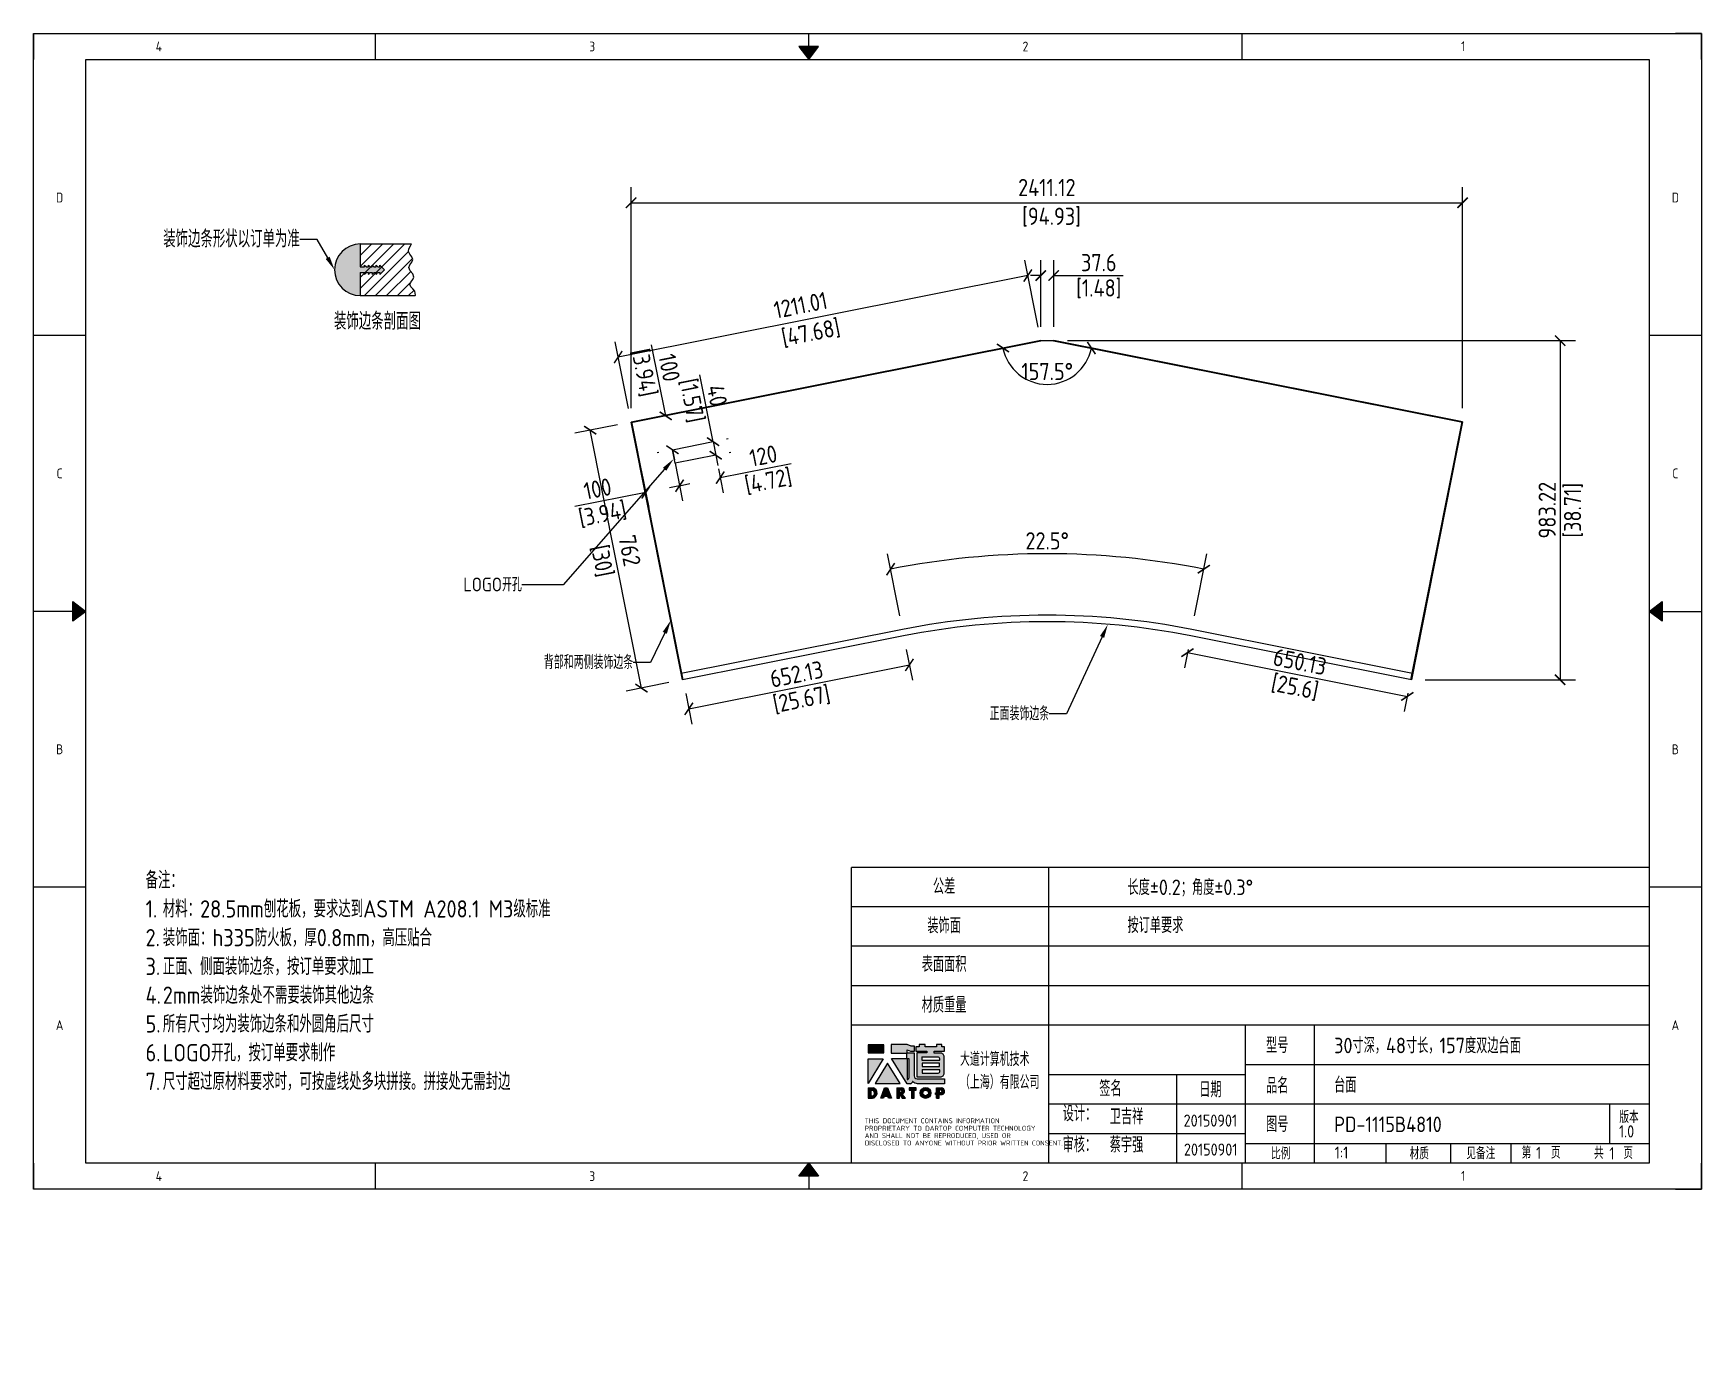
# Model space of a CAD drawing. Header units: millimetres. Extents: x 334 to 23266, y -22310 to 9660.
# Drawn here: x 334 to 5171, y -16865 to -13029 of the extents above; entities that cross this region are included whole.
import ezdxf
from ezdxf import colors
from ezdxf.entities.mleader import LeaderData, LeaderLine
from ezdxf.enums import TextEntityAlignment as Align
from ezdxf.math import Vec2, Vec3

# ---------------------------------------------------------------- set-up
doc = ezdxf.new("R2010")
doc.units = ezdxf.units.MM
doc.header["$MEASUREMENT"] = 0
doc.layers.get('Defpoints').update_dxf_attribs({"color": 252})
for name, color, linetype in [('DIM', 2, 'Continuous'), ('Remark', 255, 'Continuous'), ('TITLEBLOCK', 255, 'Continuous'), ('WORKSURFACE', 7, 'Continuous')]:
    doc.layers.add(name, color=color, linetype=linetype)
doc.styles.add('Dartop Text Style', font='gbenor.shx', dxfattribs={"bigfont": 'gbcbig.shx'})
doc.dimstyles.new('Dartop DIM Style', dxfattribs={"dimscale": 20, "dimtxt": 2.5, "dimasz": 1.5, "dimexe": 2.25, "dimexo": 2, "dimtad": 1, "dimdsep": 46, "dimtxsty": 'Dartop Text Style', "dimblk": 'ARCHTICK', "dimcen": 0.09, "dimadec": 1, "dimazin": 0, "dimtfac": 1, "dimtofl": 0, "dimtmove": 0, "dimatfit": 1, "dimfxl": 1, "dimtolj": 1, "dimtzin": 0, "dimarcsym": 0})

# ---------------------------------------------------------------- blocks, each defined once
blk = doc.blocks.new('*U5')
at = {"color": 254, "linetype": 'Continuous', "extrusion": (0, 0, -1)}
for points in [[(-17, 0.333), (-16.812, 0.25), (-17, 0.5)], [(-17, 0.333), (-17.188, 0.25), (-16.812, 0.25)], [(-17, 0.333), (-17, 0.5), (-17.188, 0.25)]]:
    blk.add_solid(points, dxfattribs=at)
blk = doc.blocks.new('*U4')
at = {"color": 254, "linetype": 'Continuous', "extrusion": (0, 0, -1)}
for points in [[(-33.167, 11), (-33, 11), (-33.25, 11.188)], [(-33.167, 11), (-33.25, 11.188), (-33.25, 10.812)], [(-33.167, 11), (-33.25, 10.812), (-33, 11)]]:
    blk.add_solid(points, dxfattribs=at)
blk = doc.blocks.new('*U6')
at = {"color": 254, "linetype": 'Continuous'}
for points in [[(17, 21.667), (17.188, 21.75), (16.812, 21.75)], [(17, 21.667), (16.812, 21.75), (17, 21.5)], [(17, 21.667), (17, 21.5), (17.188, 21.75)]]:
    blk.add_solid(points, dxfattribs=at)
blk = doc.blocks.new('*U3')
at = {"color": 254, "linetype": 'Continuous', "extrusion": (0, 0, -1)}
for points in [[(-0.833, 11), (-0.75, 10.812), (-0.75, 11.188)], [(-0.833, 11), (-0.75, 11.188), (-1, 11)], [(-0.833, 11), (-1, 11), (-0.75, 10.812)]]:
    blk.add_solid(points, dxfattribs=at)
blk = doc.blocks.new('dadao')
for p, q in [((48, 19.2), (44.9, 10.4)), ((44.9, 10.4), (51.2, 10.4)), ((51.2, 10.4), (48, 19.2))]:
    blk.add_line(p, q)
for points in [[(41.8, 121.6), (41.8, 143.7), (-0.4, 143.7), (-0.4, 121.6), (41.8, 121.6)], [(104.8, 122), (104.8, 130.3), (114.1, 126.3), (124.2, 126.3), (124.2, 139.6), (115.9, 139.6), (105.1, 143.9), (61.5, 143.9)], [(61.7, 144), (61.7, 121.3), (103.9, 121.3)], [(113.4, 38.7), (105.1, 38.7), (63, 106.5), (103.9, 106.5), (103.9, 120.9), (103.9, 121.3)], [(109.7, 53.6), (109.7, 106.2), (104.3, 106.2), (104.3, 50.4), (106.6, 50.4)], [(144.6, 94.4), (144.6, 84.8), (192, 84.8), (192, 94.1), (144.9, 94.1)], [(120.2, 45), (119.5, 45), (119.5, 44.6)], [(0, 28), (0, 0), (11.8, 0)], [(0.1, 28), (14, 28)], [(7.1, 21.8), (7.1, 6.1), (12, 6.1)], [(7.1, 21.8), (11.4, 21.8)], [(76.8, 28.2), (76.8, 0), (84.1, 0), (84.1, 11.1), (91.6, -0.1), (100.3, -0.1), (91.7, 11.1)], [(76.8, 28.2), (90.6, 28.2)], [(84, 22.7), (84, 15.3), (87.2, 15.3)], [(84, 22.7), (87.3, 22.7)], [(183.7, 0), (183.7, 9.6), (180.6, 9.6), (180.6, 14.9), (183.8, 14.9), (183.8, 28.1), (196.1, 28.1), (196.5, 28.1)], [(183.7, 0), (190.9, 0), (190.9, 9.6), (198.8, 9.6)], [(194.9, 22.3), (190.8, 22.3), (190.8, 15), (194.4, 15)]]:
    blk.add_lwpolyline(points)
blk.add_lwpolyline([(137.1, 144.2), (137.1, 137.9), (128.3, 137.9), (128.3, 126.5), (157.3, 126.5), (157.3, 121.5), (130.3, 121.5), (130.3, 57.5), (194.4, 57.5, 0.414214), (204.4, 67.5), (204.4, 111.3, 0.414214), (194.4, 121.3), (177.5, 121.3), (177.5, 126.3), (204.7, 126.3), (204.7, 137.7), (198.2, 137.7), (198.2, 143.9), (183.3, 143.9), (183.3, 138), (153, 138), (153, 144.2), (137.1, 144.2)], format="xyb", close=True)
for points in [[(-0.3, 106.2), (40.4, 106.2), (-0.3, 39.7), (-0.3, 106.2)], [(51.7, 94.1), (18.4, 39.3), (86.2, 39.3)], [(43.8, 28.2), (51.8, 28.2), (62.6, -0.1), (55, -0.1), (53.2, 5), (42.9, 5), (41.1, 0), (33.6, 0)], [(110, 28.1), (110, 21.9), (116, 21.9), (116, -0.1), (123.2, -0.1), (123.2, 22), (129.2, 22), (129.2, 28.1), (110, 28.1)]]:
    blk.add_lwpolyline(points, close=True)
for points in [[(104.8, 122), (123.4, 122), (123.4, 60, 0.414214), (131.4, 52), (204.8, 52), (204.8, 39.1), (131.7, 39.1)], [(144.3, 110.8), (144.3, 101.8), (192.3, 101.8), (192.3, 105.5, 0.414214), (187.3, 110.5), (144.3, 110.5)], [(144.6, 77), (144.6, 67.5), (187.6, 67.5, 0.414214), (192.6, 72.5), (192.6, 76.4), (144.6, 76.4)]]:
    blk.add_lwpolyline(points, format="xyb")
for radius in [14.5, 7.44]:
    blk.add_circle((154.2, 14.2), radius)
for centre, radius, start, end in [((99.2, 60.7), 12.6, 305.6399, 325.969), ((111.6, 46.7), 8.19, 282.9811, 347.6627), ((136, 61.7), 22.9, 226.7358, 259.3209), ((8.5, 13.9), 8.49, 294.2143, 69.7177), ((9.6, 14.2), 14.4, 278.6604, 72.3203), ((86.4, 19), 3.8, 282.527, 76.7196), ((88.6, 19.4), 8.95, 290.6073, 77.2124), ((193.7, 18.7), 3.8, 280.9891, 72.5513), ((195.7, 18.6), 9.51, 288.8959, 85.2442)]:
    blk.add_arc(centre, radius, start, end)
blk = doc.blocks.new('TitleBlock_Dartop')
for points in [[(2465.7, 419.1), (2420.2, 419.1), (2420.2, 395.3), (2465.7, 395.3)], [(2464.3, 378.7), (2420.3, 378.7), (2420.3, 306.9)], [(2476.5, 365.6), (2440.5, 306.4), (2513.7, 306.4)], [(2560.2, 294.3), (2539.4, 294.3), (2539.4, 287.7), (2545.9, 287.7), (2545.9, 263.9), (2553.7, 263.9), (2553.7, 287.7), (2560.2, 287.7)]]:
    blk.add_hatch(color=256).paths.add_polyline_path(points)
h = blk.add_hatch(color=256)
h.paths.add_polyline_path([(2533.8, 404.6), (2543.9, 400.3), (2554.8, 400.3), (2554.8, 414.7), (2545.8, 414.7), (2534.1, 419.3), (2487.3, 419.3), (2487.3, 395), (2532.8, 395), (2532.8, 394.5), (2532.8, 378.9), (2488.7, 378.9), (2534.1, 305.8), (2543.1, 305.8, 0.279375), (2549.7, 312.2), (2549.7, 312.5), (2550.5, 312.5, 0.143145), (2562.9, 306.2), (2641.8, 306.2), (2641.8, 320.1), (2562.5, 320.1, -0.414214), (2553.9, 328.7), (2553.9, 395.7), (2533.8, 395.7)])
h.paths.add_polyline_path([(2533.3, 378.6), (2539.1, 378.6), (2539.1, 321.8, -0.088936), (2535.7, 318.4), (2533.3, 318.4)], flags=16)
h = blk.add_hatch(color=256)
h.paths.add_polyline_path([(2641.7, 412.7), (2634.7, 412.7), (2634.7, 419.4), (2618.6, 419.4), (2618.6, 413), (2585.8, 413), (2585.8, 419.7), (2568.6, 419.7), (2568.6, 412.9), (2559.2, 412.9), (2559.2, 400.6), (2590.5, 400.6), (2590.5, 395.1), (2561.3, 395.1), (2561.3, 326.1), (2630.6, 326.1, 0.414214), (2641.4, 336.9), (2641.4, 384.2, 0.414214), (2630.6, 395), (2612.3, 395), (2612.3, 400.3), (2641.7, 400.3)])
h.paths.add_polyline_path([(2622.9, 383.3, -0.414214), (2628.3, 377.9), (2628.3, 373.9), (2576.5, 373.9), (2576.5, 383.3)], flags=16)
h.paths.add_polyline_path([(2628, 365.5), (2628, 355.5), (2576.8, 355.5), (2576.8, 365.5)], flags=16)
h.paths.add_polyline_path([(2628.7, 346.5), (2628.7, 342.2, -0.414214), (2623.3, 336.8), (2576.8, 336.8), (2576.8, 346.5)], flags=16)
h = blk.add_hatch(color=256)
h.paths.add_polyline_path([(2435.7, 294.1), (2420.6, 294.1), (2420.6, 264), (2433.3, 264, 0.793016)])
h.paths.add_polyline_path([(2433.6, 270.6), (2428.3, 270.6), (2428.3, 287.5), (2433, 287.5, -0.671361)], flags=16)
h = blk.add_hatch(color=256)
h.paths.add_polyline_path([(2476.6, 294.4), (2468, 294.4), (2456.9, 263.9), (2465.1, 263.9), (2467, 269.3), (2478, 269.3), (2480, 263.9), (2488.2, 263.9)])
h.paths.add_polyline_path([(2475.9, 275.1), (2469.1, 275.1), (2472.4, 284.7)], flags=16)
h = blk.add_hatch(color=256)
h.paths.add_polyline_path([(2518.4, 294.4), (2503.6, 294.4), (2503.6, 263.9), (2511.4, 263.9), (2511.4, 276), (2519.5, 263.8), (2529, 263.8), (2519.7, 275.9, 0.744055)])
h.paths.add_polyline_path([(2511.4, 280.5), (2511.4, 288.5), (2514.9, 288.5, -0.796809), (2514.8, 280.5)], flags=16)
h = blk.add_hatch(color=256)
h.paths.add_polyline_path([(2571.5, 279.3, 1), (2602.8, 279.3, 1)])
h.paths.add_polyline_path([(2595.2, 279.3, -1), (2579.1, 279.3, -1)], flags=16)
h = blk.add_hatch(color=256)
h.paths.add_polyline_path([(2632.8, 294.3), (2632.3, 294.3), (2619.1, 294.3), (2619.1, 280.1), (2615.6, 280.1), (2615.6, 274.3), (2619.1, 274.3), (2619.1, 264), (2626.8, 264), (2626.8, 274.4), (2635.3, 274.4, 0.812304)])
h.paths.add_polyline_path([(2626.7, 280.1), (2626.7, 288.1), (2631.1, 288.1, -0.778213), (2630.6, 280.1)], flags=16)
for p, q in [((0, 3350.4), (4761.2, 3350.4)), ((0, 3350.4), (0, 3274.2)), ((992.1, 3274.2), (992.1, 3350.4)), ((2248.5, 3312.3), (2248.5, 3350.4)), ((3504.9, 3274.2), (3504.9, 3350.4)), ((4837.4, 3350.4), (4761.2, 3350.4)), ((4837.4, 3274.2), (4837.4, 3350.4)), ((0, 76.1), (0, 3274.2)), ((152.3, 76.1), (152.3, 3274.2)), ((152.3, 3274.2), (4685.1, 3274.2)), ((4685.1, 3274.2), (4685.1, 76.1)), ((4837.4, 3274.2), (4837.4, 76.1)), ((152.3, 2474.7), (0, 2474.7)), ((4837.4, 2474.7), (4685.1, 2474.7)), ((114.2, 1675.2), (0, 1675.2)), ((4723.2, 1675.2), (4837.4, 1675.2)), ((2372.2, 76.1), (2372.2, 932.8)), ((4685.1, 932.8), (2372.2, 932.8)), ((2943.3, 932.8), (2943.3, 76.1)), ((152.3, 875.7), (0, 875.7)), ((4837.4, 875.7), (4685.1, 875.7)), ((4685.1, 818.6), (2372.2, 818.6)), ((4685.1, 704.3), (2372.2, 704.3)), ((4685.1, 590.1), (2372.2, 590.1)), ((4685.1, 475.9), (2372.2, 475.9)), ((3514.4, 76.1), (3514.4, 475.9)), ((3715.3, 133.3), (3715.3, 475.9)), ((3514.4, 361.7), (4685.1, 361.7)), ((2943.3, 333.1), (3514.4, 333.1)), ((3314.5, 333.1), (3314.5, 76.1)), ((2943.3, 247.5), (4685.1, 247.5)), ((4570.9, 133.3), (4570.9, 247.5)), ((2943.3, 161.8), (3514.4, 161.8)), ((3514.4, 133.3), (4685.1, 133.3)), ((3715.3, 76.1), (3715.3, 133.3)), ((3922.4, 76.1), (3922.4, 133.3)), ((4110.6, 76.1), (4110.6, 133.3)), ((4285.3, 76.1), (4285.3, 133.3)), ((0, 76.1), (0, 0)), ((4685.1, 76.1), (152.3, 76.1)), ((992.1, 0), (992.1, 76.1)), ((3504.9, 0), (3504.9, 76.1)), ((4837.4, 0), (4837.4, 76.1)), ((4761.2, 0), (0, 0)), ((2248.5, 38.1), (2248.5, 0)), ((4761.2, 0), (4837.4, 0))]:
    blk.add_line(p, q)
for points in [[(0, 3350.4), (4837.4, 3350.4), (4837.4, 0), (0, 0)], [(2248.5, 3274.2), (2277, 3312.3), (2219.9, 3312.3), (2248.5, 3274.2)], [(152.3, 1675.2), (114.2, 1646.6), (114.2, 1703.7), (152.3, 1675.2)], [(4685.1, 1675.2), (4723.2, 1703.7), (4723.2, 1646.6), (4685.1, 1675.2)], [(2248.5, 76.1), (2277, 38.1), (2219.9, 38.1), (2248.5, 76.1)]]:
    blk.add_lwpolyline(points, close=True)
for name, p, xscale, yscale, zscale in [('*U6', (-340.4, 0), 152.2888407109637, 152.2888407109637, 152.2888407109637), ('*U3', (0, 0), 152.2888407109637, 152.2888407109637, 152.2888407109637), ('*U4', (-340.4, 0), 152.2888407109637, 152.2888407109637, 152.2888407109637), ('dadao', (2420.6, 264), 1.079866324957078, 1.079866324957078, 1.079866324957078), ('*U5', (-340.4, 0), 152.2888407109637, 152.2888407109637, 152.2888407109637)]:
    blk.add_blockref(name, p, dxfattribs=dict(xscale=xscale, yscale=yscale, zscale=zscale))
at = {"style": 'Dartop Text Style'}
for s, height, p in [('4', 28.6, (363.9, 3312.3)), ('3', 28.6, (1620.3, 3312.3)), ('2', 28.6, (2876.7, 3312.3)), ('1', 28.6, (4146.1, 3313.2)), ('D', 28.6, (76.1, 2874.5)), ('D', 28.6, (4761.2, 2874.5)), ('C', 28.6, (76.1, 2074.9)), ('C', 28.6, (4761.2, 2074.9)), ('B', 28.6, (76.1, 1275.4)), ('B', 28.6, (4761.2, 1275.4)), ('公差', 45, (2640.8, 878.3)), ('装饰面', 45, (2640.8, 764.4)), ('表面面积', 45, (2640.8, 652.7)), ('材质重量', 45, (2640.8, 534.5)), ('A', 28.6, (76.1, 475.9)), ('A', 28.6, (4761.2, 475.9)), ('型号', 45, (3606.7, 417.8)), ('签名', 45, (3123.1, 292.2)), ('日期', 45, (3413, 289.3)), ('品名', 45, (3606.7, 300.5)), ('图号', 45, (3606.7, 188.9)), ('版本', 35, (4626.9, 209.6)), ('比例', 35, (3617, 104.1)), ('材质', 35, (4018.6, 104.1)), ('第   页', 35, (4372, 106.5)), ('共   页', 35, (4581.8, 105.6)), ('4', 28.6, (363.9, 38.1)), ('3', 28.6, (1620.3, 38.1)), ('2', 28.6, (2876.7, 38.1)), ('1', 28.6, (4146.1, 39))]:
    blk.add_text(s, height=height, dxfattribs=at).set_placement(p, align=Align.MIDDLE_CENTER)
for s, height, p in [('设计：', 45, (2984.8, 197)), ('THIS DOCUMENT CONTAINS INFORMATION', 14.277, (2410.7, 191.4)), ('AND SHALL NOT BE REPRODUCED, USED OR', 14.277, (2410.7, 148.5)), ('PROPRIETARY TO DARTOP COMPUTER TECHNOLOGY', 14.277, (2410.7, 169.9)), ('审核：', 45, (2984.4, 107)), ('DISCLOSED TO ANYONE WITHOUT PRIOR WRITTEN CONSENT.', 14.277, (2410.7, 127.1))]:
    blk.add_text(s, height=height, dxfattribs=at).set_placement(p)
at = {"insert": (2686.8, 397.4), "char_height": 40, "attachment_point": 1, "style": 'Dartop Text Style'}
blk.add_mtext_dynamic_manual_height_columns('大道计算机技术（上海）有限公司', width=235.338, gutter_width=1, heights=[0], dxfattribs=at)
at = {"style": 'Dartop Text Style'}
for tag, p, height in [('#公差', (3172.6, 852.9), 45), ('#装饰面', (3172.6, 743), 45), ('#表面面积', (3172.6, 626.8), 45), ('#材质重量', (3172.6, 506), 45), ('#型号', (3771.8, 394.4), 45), ('#品名', (3771.8, 280.3), 45), ('#设计', (3121.2, 188.5), 45), ('#图号', (3771.8, 165.8), 45), ('#审核', (3121.2, 106.9), 45), ('#版本', (4597.7, 150.5), 35), ('#比例', (3773.4, 89), 35), ('#材质', (4155.2, 87.2), 35), ('#INDEX', (4357.4, 88.3), 35), ('#PAGE', (4569.8, 86.7), 35)]:
    blk.add_attdef(tag, p, '', height=height, dxfattribs=at)
for tag, p in [('#设计日期', (3412.9, 181.7)), ('#审核日期', (3413.8, 97.7))]:
    blk.add_attdef(tag, text='', height=35, dxfattribs=at).set_placement(p, align=Align.CENTER)
blk = doc.blocks.new('Remark')
at = {"insert": (9.8, -11.6), "char_height": 50, "attachment_point": 1, "style": 'Dartop Text Style'}
blk.add_mtext_dynamic_manual_height_columns('备注：\\P\\pi-50,l50,t50;1.^I材料：28.5mm刨花板，要求达到ASTM A208.1 M3级标准\\P2.^I装饰面：h335防火板，厚0.8mm，高压贴合\\P3.^I正面、侧面装饰边条，按订单要求加工\\P4.^I2mm装饰边条处不需要装饰其他边条\\P5.^I所有尺寸均为装饰边条和外圆角后尺寸\\P6.^ILOGO开孔，按订单要求制作\\P7.^I尺寸超过原材料要求时，可按虚线处多块拼接。拼接处无需封边', width=1204.087, gutter_width=1, heights=[0], dxfattribs=at)
blk = doc.blocks.new('_ArchTick')
at = {"color": 0, "linetype": 'ByBlock', "const_width": 0.15}
blk.add_lwpolyline([(-0.5, -0.5), (0.5, 0.5)], dxfattribs=at)
blk = doc.blocks.new('*D76')
at = {"layer": 'Defpoints', "color": 0, "transparency": 16777216}
for p in [(3292.1, -13919.7), (4329.2, -14902.9), (4760.6, -14902.9)]:
    blk.add_point(p, dxfattribs=at)
at = {"layer": 'DIM', "color": 0, "lineweight": -2, "transparency": 16777216}
for p, q in [((3332.1, -13919.7), (4805.6, -13919.7)), ((4760.6, -13919.7), (4760.6, -14902.9)), ((4369.2, -14902.9), (4805.6, -14902.9))]:
    blk.add_line(p, q, dxfattribs=at)
at = {"layer": 'DIM', "color": 0, "lineweight": -2, "transparency": 16777216, "xscale": 30, "yscale": 30, "zscale": 30}
for p, rotation in [((4760.6, -13919.7), 90), ((4760.6, -14902.9), 270)]:
    blk.add_blockref('_ArchTick', p, dxfattribs=dict(at, rotation=rotation))
at = {"layer": 'DIM', "color": 0, "transparency": 16777216, "char_height": 50, "attachment_point": 5, "rotation": 90, "style": 'Dartop Text Style'}
for s, insert in [('\\A1;983.22', (4723.1, -14411.3)), ('\\A1;[38.71]', (4799.1, -14411.3))]:
    blk.add_mtext(s, dxfattribs=dict(at, insert=insert))
blk = doc.blocks.new('*D77')
at = {"layer": 'Defpoints', "color": 0, "transparency": 16777216}
for p in [(4477.9, -13520.3), (2066.8, -14155.9), (4477.9, -14155.5)]:
    blk.add_point(p, dxfattribs=at)
at = {"layer": 'DIM', "color": 0, "lineweight": -2, "transparency": 16777216}
for p, q in [((2066.8, -14115.9), (2066.8, -13475.3)), ((4477.9, -14115.5), (4477.9, -13475.3)), ((2066.8, -13520.3), (4477.9, -13520.3))]:
    blk.add_line(p, q, dxfattribs=at)
at = {"layer": 'DIM', "color": 0, "lineweight": -2, "transparency": 16777216, "xscale": 30, "yscale": 30, "zscale": 30, "rotation": 180}
blk.add_blockref('_ArchTick', (2066.8, -13520.3), dxfattribs=at)
at = {"layer": 'DIM', "color": 0, "lineweight": -2, "transparency": 16777216, "xscale": 30, "yscale": 30, "zscale": 30}
blk.add_blockref('_ArchTick', (4477.9, -13520.3), dxfattribs=at)
at = {"layer": 'DIM', "color": 0, "transparency": 16777216, "insert": (3272.3, -13520.3), "char_height": 50, "attachment_point": 5, "style": 'Dartop Text Style'}
blk.add_mtext('\\A1;2411.12\\P [94.93]', dxfattribs=at)
blk = doc.blocks.new('*D78')
at = {"layer": 'Defpoints', "color": 0, "transparency": 16777216}
for p in [(3254.5, -13919.7), (2029.3, -13967.5), (2066.8, -14155.9)]:
    blk.add_point(p, dxfattribs=at)
at = {"layer": 'DIM', "color": 0, "lineweight": -2, "transparency": 16777216}
for p, q in [((3246.7, -13880.4), (3208.2, -13687.1)), ((3217, -13731.2), (2029.3, -13967.5)), ((2058.9, -14116.7), (2020.5, -13923.3))]:
    blk.add_line(p, q, dxfattribs=at)
at = {"layer": 'DIM', "color": 0, "lineweight": -2, "transparency": 16777216, "xscale": 30, "yscale": 30, "zscale": 30}
for p, rotation in [((3217, -13731.2), 11.25000000000584), ((2029.3, -13967.5), 191.2500000000059)]:
    blk.add_blockref('_ArchTick', p, dxfattribs=dict(at, rotation=rotation))
at = {"layer": 'DIM', "color": 0, "transparency": 16777216, "insert": (2566.8, -13860.5), "char_height": 50, "attachment_point": 5, "rotation": 11.25, "style": 'Dartop Text Style'}
blk.add_mtext('\\A1;1211.01\\P [47.68]', dxfattribs=at)
blk = doc.blocks.new('*D79')
at = {"layer": 'Defpoints', "color": 0, "transparency": 16777216}
for p in [(3292.1, -13731.2), (3254.5, -13919.7), (3292.1, -13919.7)]:
    blk.add_point(p, dxfattribs=at)
at = {"layer": 'DIM', "color": 0, "lineweight": -2, "transparency": 16777216}
for p, q in [((3254.5, -13879.7), (3254.5, -13686.2)), ((3292.1, -13879.7), (3292.1, -13686.2)), ((3254.5, -13731.2), (3224.5, -13731.2)), ((3292.1, -13731.2), (3493.8, -13731.2))]:
    blk.add_line(p, q, dxfattribs=at)
at = {"layer": 'DIM', "color": 0, "lineweight": -2, "transparency": 16777216, "xscale": 30, "yscale": 30, "zscale": 30}
blk.add_blockref('_ArchTick', (3254.5, -13731.2), dxfattribs=at)
at = {"layer": 'DIM', "color": 0, "lineweight": -2, "transparency": 16777216, "xscale": 30, "yscale": 30, "zscale": 30, "rotation": 180}
blk.add_blockref('_ArchTick', (3292.1, -13731.2), dxfattribs=at)
at = {"layer": 'DIM', "color": 0, "transparency": 16777216, "char_height": 50, "attachment_point": 5, "style": 'Dartop Text Style'}
for s, insert in [('\\A1;37.6', (3422.9, -13693.7)), ('\\A1;[1.48]', (3422.9, -13769.7))]:
    blk.add_mtext(s, dxfattribs=dict(at, insert=insert))
blk = doc.blocks.new('*D80')
at = {"layer": 'Defpoints', "color": 0, "transparency": 16777216}
for p in [(3254.5, -13919.7), (3292.1, -13919.7), (3215.5, -14033.2), (2066.8, -14155.9), (4477.9, -14155.5)]:
    blk.add_point(p, dxfattribs=at)
at = {"layer": 'DIM', "color": 0, "lineweight": -2, "transparency": 16777216}
blk.add_arc((3273.3, -13915.9), 130.7, 191.25, 348.75, dxfattribs=at)
at = {"layer": 'DIM', "color": 0, "lineweight": -2, "transparency": 16777216, "xscale": 30, "yscale": 30, "zscale": 30}
for p, rotation in [((3145.1, -13941.4), 101.2499999916732), ((3401.5, -13941.4), 78.74999999271975)]:
    blk.add_blockref('_ArchTick', p, dxfattribs=dict(at, rotation=rotation))
at = {"layer": 'DIM', "color": 0, "transparency": 16777216, "insert": (3273.3, -14009.2), "char_height": 50, "attachment_point": 5, "rotation": 360, "style": 'Dartop Text Style'}
blk.add_mtext('\\A1;157.5°', dxfattribs=at)
blk = doc.blocks.new('*D81')
at = {"layer": 'Defpoints', "color": 0, "transparency": 16777216}
for p in [(2066.8, -14155.9), (1948.2, -14179.5), (2215.4, -14903.3)]:
    blk.add_point(p, dxfattribs=at)
at = {"layer": 'DIM', "color": 0, "lineweight": -2, "transparency": 16777216}
for p, q in [((2027.5, -14163.7), (1904, -14188.3)), ((2096.8, -14926.9), (1948.2, -14179.5)), ((2176.2, -14911.1), (2052.7, -14935.7))]:
    blk.add_line(p, q, dxfattribs=at)
at = {"layer": 'DIM', "color": 0, "lineweight": -2, "transparency": 16777216, "xscale": 30, "yscale": 30, "zscale": 30}
for p, rotation in [((1948.2, -14179.5), 101.2500000000059), ((2096.8, -14926.9), 281.2500000000059)]:
    blk.add_blockref('_ArchTick', p, dxfattribs=dict(at, rotation=rotation))
at = {"layer": 'DIM', "color": 0, "transparency": 16777216, "insert": (2019.3, -14537.1), "char_height": 50, "attachment_point": 5, "rotation": 281.25, "style": 'Dartop Text Style'}
blk.add_mtext('\\A1;762\\P [30]', dxfattribs=at)
blk = doc.blocks.new('*D82')
at = {"layer": 'Defpoints', "color": 0, "transparency": 16777216}
for p in [(3689.6, -14775.7), (4327.2, -14902.5), (4317.6, -14951)]:
    blk.add_point(p, dxfattribs=at)
at = {"layer": 'DIM', "color": 0, "lineweight": -2, "transparency": 16777216}
for p, q in [((3681.8, -14814.9), (3671.2, -14868.3)), ((3680, -14824.1), (4317.6, -14951)), ((4319.4, -14941.7), (4308.8, -14995.1))]:
    blk.add_line(p, q, dxfattribs=at)
at = {"layer": 'DIM', "color": 0, "lineweight": -2, "transparency": 16777216, "xscale": 30, "yscale": 30, "zscale": 30}
for p, rotation in [((3680, -14824.1), 168.7499999980532), ((4317.6, -14951), 348.7499999980532)]:
    blk.add_blockref('_ArchTick', p, dxfattribs=dict(at, rotation=rotation))
at = {"layer": 'DIM', "color": 0, "transparency": 16777216, "char_height": 50, "attachment_point": 5, "rotation": 348.75, "style": 'Dartop Text Style'}
for s, insert in [('\\A1;650.13', (4006.1, -14850.8)), ('\\A1;[25.6]', (3991.3, -14925.4))]:
    blk.add_mtext(s, dxfattribs=dict(at, insert=insert))
blk = doc.blocks.new('*D83')
at = {"layer": 'Defpoints', "color": 0, "transparency": 16777216}
for p in [(2857, -14775.7), (2873.7, -14859.8), (2217.4, -14902.9)]:
    blk.add_point(p, dxfattribs=at)
at = {"layer": 'DIM', "color": 0, "lineweight": -2, "transparency": 16777216}
for p, q in [((2864.8, -14814.9), (2882.5, -14903.9)), ((2234.1, -14987), (2873.7, -14859.8)), ((2225.2, -14942.1), (2242.9, -15031.1))]:
    blk.add_line(p, q, dxfattribs=at)
at = {"layer": 'DIM', "color": 0, "lineweight": -2, "transparency": 16777216, "xscale": 30, "yscale": 30, "zscale": 30}
for p, rotation in [((2873.7, -14859.8), 11.24999999168706), ((2234.1, -14987), 191.2499999916871)]:
    blk.add_blockref('_ArchTick', p, dxfattribs=dict(at, rotation=rotation))
at = {"layer": 'DIM', "color": 0, "transparency": 16777216, "char_height": 50, "attachment_point": 5, "rotation": 11.25, "style": 'Dartop Text Style'}
for s, insert in [('\\A1;652.13', (2546.6, -14886.6)), ('\\A1;[25.67]', (2561.4, -14961.2))]:
    blk.add_mtext(s, dxfattribs=dict(at, insert=insert))
blk = doc.blocks.new('*D84')
at = {"layer": 'Defpoints', "color": 0, "transparency": 16777216}
for p in [(3425.5, -14542.5), (2854, -14756.8), (3692.5, -14756.8), (3273.3, -16864.5)]:
    blk.add_point(p, dxfattribs=at)
at = {"layer": 'DIM', "color": 0, "lineweight": -2, "transparency": 16777216}
for p, q in [((2846.2, -14717.6), (2810.5, -14538.1)), ((3700.3, -14717.6), (3736, -14538.1))]:
    blk.add_line(p, q, dxfattribs=at)
blk.add_arc((3273.3, -16864.5), 2327, 78.75, 101.25, dxfattribs=at)
at = {"layer": 'DIM', "color": 0, "lineweight": -2, "transparency": 16777216, "xscale": 30, "yscale": 30, "zscale": 30}
for p, rotation in [((2819.3, -14582.3), 191.2499999917251), ((3727.3, -14582.3), 348.7499999999672)]:
    blk.add_blockref('_ArchTick', p, dxfattribs=dict(at, rotation=rotation))
at = {"layer": 'DIM', "color": 0, "transparency": 16777216, "insert": (3273.3, -14500.1), "char_height": 50, "attachment_point": 5, "style": 'Dartop Text Style'}
blk.add_mtext('\\A1;22.5°', dxfattribs=at)
blk = doc.blocks.new('*D72')
at = {"layer": 'Defpoints', "color": 0, "transparency": 16777216}
for p in [(2088.6, -14255.6), (2186.7, -14236.1), (2109.3, -14359.8)]:
    blk.add_point(p, dxfattribs=at)
at = {"layer": 'DIM', "color": 0, "lineweight": -2, "transparency": 16777216}
for p, q in [((2096.4, -14294.8), (2118.1, -14403.9)), ((2194.5, -14275.3), (2216.2, -14384.4)), ((2109.3, -14359.8), (1903.2, -14400.8)), ((2207.4, -14340.3), (2236.8, -14334.4))]:
    blk.add_line(p, q, dxfattribs=at)
at = {"layer": 'DIM', "color": 0, "lineweight": -2, "transparency": 16777216, "xscale": 30, "yscale": 30, "zscale": 30}
for p, rotation in [((2109.3, -14359.8), 11.25000000000561), ((2207.4, -14340.3), 191.2500000000056)]:
    blk.add_blockref('_ArchTick', p, dxfattribs=dict(at, rotation=rotation))
at = {"layer": 'DIM', "color": 0, "transparency": 16777216, "char_height": 50, "attachment_point": 5, "rotation": 11.25, "style": 'Dartop Text Style'}
for s, insert in [('\\A1;100', (1969.6, -14349.4)), ('\\A1;[3.94]', (1984.4, -14424))]:
    blk.add_mtext(s, dxfattribs=dict(at, insert=insert))
blk = doc.blocks.new('*D73')
at = {"layer": 'Defpoints', "color": 0, "transparency": 16777216}
for p in [(2167.2, -14138), (2167.2, -14138), (2186.7, -14236.1)]:
    blk.add_point(p, dxfattribs=at)
at = {"layer": 'DIM', "color": 0, "lineweight": -2, "transparency": 16777216}
for p, q in [((2167.2, -14138), (2126.2, -13931.9)), ((2128, -14145.8), (2123, -14146.8)), ((2147.5, -14243.9), (2142.6, -14244.8)), ((2186.7, -14236.1), (2192.5, -14265.5))]:
    blk.add_line(p, q, dxfattribs=at)
at = {"layer": 'DIM', "color": 0, "lineweight": -2, "transparency": 16777216, "xscale": 30, "yscale": 30, "zscale": 30}
for p, rotation in [((2167.2, -14138), 281.2499999916582), ((2186.7, -14236.1), 101.2499999916583)]:
    blk.add_blockref('_ArchTick', p, dxfattribs=dict(at, rotation=rotation))
at = {"layer": 'DIM', "color": 0, "transparency": 16777216, "char_height": 50, "attachment_point": 5, "rotation": 281.25, "style": 'Dartop Text Style'}
for s, insert in [('\\A1;[3.94]', (2103, -14013)), ('\\A1;100', (2177.6, -13998.2))]:
    blk.add_mtext(s, dxfattribs=dict(at, insert=insert))
blk = doc.blocks.new('*D74')
at = {"layer": 'Defpoints', "color": 0, "transparency": 16777216}
for p in [(2312.2, -14251.9), (2194.5, -14275.3), (2325.1, -14316.9)]:
    blk.add_point(p, dxfattribs=at)
at = {"layer": 'DIM', "color": 0, "lineweight": -2, "transparency": 16777216}
for p, q in [((2202.3, -14314.5), (2216.2, -14384.4)), ((2320, -14291.1), (2333.9, -14361)), ((2325.1, -14316.9), (2531.1, -14275.9)), ((2207.4, -14340.3), (2178, -14346.2))]:
    blk.add_line(p, q, dxfattribs=at)
at = {"layer": 'DIM', "color": 0, "lineweight": -2, "transparency": 16777216, "xscale": 30, "yscale": 30, "zscale": 30}
for p, rotation in [((2325.1, -14316.9), 191.2500000000056), ((2207.4, -14340.3), 11.2500000000056)]:
    blk.add_blockref('_ArchTick', p, dxfattribs=dict(at, rotation=rotation))
at = {"layer": 'DIM', "color": 0, "transparency": 16777216, "char_height": 50, "attachment_point": 5, "rotation": 11.25, "style": 'Dartop Text Style'}
for s, insert in [('\\A1;120', (2450.2, -14253.8)), ('\\A1;[4.72]', (2465, -14328.4))]:
    blk.add_mtext(s, dxfattribs=dict(at, insert=insert))
blk = doc.blocks.new('*D75')
at = {"layer": 'Defpoints', "color": 0, "transparency": 16777216}
for p in [(2304.4, -14212.7), (2304.4, -14212.7), (2312.2, -14251.9)]:
    blk.add_point(p, dxfattribs=at)
at = {"layer": 'DIM', "color": 0, "lineweight": -2, "transparency": 16777216}
for p, q in [((2304.4, -14212.7), (2265.9, -14019)), ((2343.6, -14204.9), (2348.5, -14203.9)), ((2312.2, -14251.9), (2318, -14281.3)), ((2351.4, -14244.1), (2356.3, -14243.1))]:
    blk.add_line(p, q, dxfattribs=at)
at = {"layer": 'DIM', "color": 0, "lineweight": -2, "transparency": 16777216, "xscale": 30, "yscale": 30, "zscale": 30}
for p, rotation in [((2304.4, -14212.7), 281.2500000000052), ((2312.2, -14251.9), 101.2500000000052)]:
    blk.add_blockref('_ArchTick', p, dxfattribs=dict(at, rotation=rotation))
at = {"layer": 'DIM', "color": 0, "transparency": 16777216, "char_height": 50, "attachment_point": 5, "rotation": 281.25, "style": 'Dartop Text Style'}
for s, insert in [('\\A1;[1.57]', (2241.5, -14093.9)), ('\\A1;40', (2316, -14079.1))]:
    blk.add_mtext(s, dxfattribs=dict(at, insert=insert))
blk = doc.blocks.new('Border')
h = blk.add_hatch(color=256)
edge = h.paths.add_edge_path()
edge.add_line((92.4, -8.2), (98.5, -8.2))
edge.add_line((98.5, -8.2), (98.5, -13.2))
edge.add_line((98.5, -13.2), (103.5, -8.2))
edge.add_line((103.5, -8.2), (109.6, -8.2))
edge.add_line((109.6, -8.2), (109.6, -13.2))
edge.add_line((109.6, -13.2), (114.6, -8.2))
edge.add_line((114.6, -8.2), (120.7, -8.2))
edge.add_line((120.7, -8.2), (120.7, -13.2))
edge.add_line((120.7, -13.2), (125.7, -8.2))
edge.add_line((125.7, -8.2), (131.8, -8.2))
edge.add_line((131.8, -8.2), (131.8, -13.2))
edge.add_line((131.8, -13.2), (145.1, 0))
edge.add_line((131.8, 13.2), (145.1, 0))
edge.add_line((131.8, 8.2), (131.8, 13.2))
edge.add_line((125.7, 8.2), (131.8, 8.2))
edge.add_line((120.7, 13.2), (125.7, 8.2))
edge.add_line((120.7, 8.2), (120.7, 13.2))
edge.add_line((114.6, 8.2), (120.7, 8.2))
edge.add_line((109.6, 13.2), (114.6, 8.2))
edge.add_line((109.6, 8.2), (109.6, 13.2))
edge.add_line((103.5, 8.2), (109.6, 8.2))
edge.add_line((98.5, 13.2), (103.5, 8.2))
edge.add_line((98.5, 8.2), (98.5, 13.2))
edge.add_line((92.4, 8.2), (98.5, 8.2))
edge.add_line((87.4, 13.2), (92.4, 8.2))
edge.add_line((87.4, 8.2), (87.4, 13.2))
edge.add_line((74.8, 8.2), (87.4, 8.2))
edge.add_line((74.8, 74.8), (74.8, 8.2))
edge.add_arc((74.8, 0), 74.8, 90, 270)
edge.add_line((74.8, -8.2), (74.8, -74.8))
edge.add_line((74.8, -8.2), (87.4, -8.2))
edge.add_line((87.4, -8.2), (87.4, -13.2))
edge.add_line((87.4, -13.2), (92.4, -8.2))
for p, q in [((74.8, 41.5), (108.1, 74.8)), ((74.8, 9.5), (140.1, 74.8)), ((74.8, -22.5), (172.1, 74.8)), ((74.8, -54.5), (204.1, 74.8)), ((74.8, 74.8), (74.8, 8.2)), ((74.8, 74.8), (223.2, 74.8)), ((86.6, -74.8), (214.3, 52.9)), ((214.2, 53), (215.8, 61)), ((218.1, 45.1), (214.2, 53)), ((215.8, 61), (220.5, 69.1)), ((220.5, 69.1), (223.2, 74.8)), ((74.8, 8.2), (87.4, 8.2)), ((87.4, 8.2), (87.4, 13.2)), ((87.4, 13.2), (92.4, 8.2)), ((92.4, 8.2), (98.5, 8.2)), ((98.5, 8.2), (98.5, 13.2)), ((98.5, 13.2), (103.5, 8.2)), ((103.5, 8.2), (109.6, 8.2)), ((109.6, 8.2), (109.6, 13.2)), ((109.6, 13.2), (114.6, 8.2)), ((114.6, 8.2), (120.7, 8.2)), ((118.6, -74.8), (225.7, 32.3)), ((120.7, 8.2), (120.7, 13.2)), ((120.7, 13.2), (125.7, 8.2)), ((125.7, 8.2), (131.8, 8.2)), ((131.8, 8.2), (131.8, 13.2)), ((131.8, 13.2), (145.1, 0)), ((131.8, -13.2), (145.1, 0)), ((215.8, 6.5), (218.7, 14.1)), ((219.6, -2.7), (215.8, 6.5)), ((223.9, 37.3), (218.1, 45.1)), ((218.7, 14.1), (223.9, 21.8)), ((226.8, 29.4), (223.9, 37.3)), ((223.9, 21.8), (226.8, 29.4)), ((74.8, -8.2), (74.8, -74.8)), ((74.8, -8.2), (87.4, -8.2)), ((87.4, -13.2), (92.4, -8.2)), ((87.4, -8.2), (87.4, -13.2)), ((92.4, -8.2), (98.5, -8.2)), ((98.5, -13.2), (103.5, -8.2)), ((98.5, -8.2), (98.5, -13.2)), ((103.5, -8.2), (109.6, -8.2)), ((109.6, -13.2), (114.6, -8.2)), ((109.6, -8.2), (109.6, -13.2)), ((114.6, -8.2), (120.7, -8.2)), ((120.7, -13.2), (125.7, -8.2)), ((120.7, -8.2), (120.7, -13.2)), ((125.7, -8.2), (131.8, -8.2)), ((131.8, -8.2), (131.8, -13.2)), ((150.6, -74.8), (221, -4.5)), ((182.7, -74.8), (220.5, -37)), ((218.2, -42.3), (221.1, -35.5)), ((221.1, -48.9), (218.2, -42.3)), ((226.7, -11.9), (219.6, -2.7)), ((221.1, -35.5), (226.6, -28.3)), ((226.6, -28.3), (230, -21.1)), ((230, -21.1), (226.7, -11.9)), ((74.8, -74.8), (233.8, -74.8)), ((214.7, -74.8), (230.5, -58.9)), ((227.4, -55.3), (221.1, -48.9)), ((233.1, -62), (227.4, -55.3)), ((234.5, -73.4), (233.1, -62)), ((233.8, -74.8), (234.5, -73.4))]:
    blk.add_line(p, q)
blk.add_arc((74.8, 0), 74.8, 90, 270)
at = {"style": 'Dartop Text Style'}
blk.add_text('装饰边条剖面图', height=50, dxfattribs=at).set_placement((124.4, -148.7), align=Align.MIDDLE_CENTER)
ml = blk.add_multileader_mtext('Standard')
ml.set_content('装饰边条形状以订单为准', color=256, style='Dartop Text Style')
ml.set_leader_properties()
ml.build(insert=Vec2(0, 0))
ml.multileader.update_dxf_attribs({"dogleg_length": 0.36, "arrow_head_size": 40})
ctx = ml.context
ctx.base_point, ctx.char_height, ctx.arrow_head_size, ctx.landing_gap_size, ctx.plane_origin = Vec3(-494.5, 87.8), 50, 40, 0.09, Vec3(226.8, 249.1)
ctx.text_align_type = 2
notes = []
notes.append((ctx, [(0, (1, 1, 0), (-50.3, 87.8), (-1, 0), 50.3, [(0, [(0, 0)], 0, [])])]))
ctx.mtext.insert, ctx.mtext.alignment, ctx.mtext.flow_direction = Vec3(-100.7, 114.8), 3, 5
for ctx, leaders in notes:
    for number, flags, end, landing, length, lines in leaders:
        leader = LeaderData()
        leader.index, (leader.has_last_leader_line, leader.has_dogleg_vector, leader.attachment_direction) = number, flags
        leader.last_leader_point, leader.dogleg_vector, leader.dogleg_length = Vec3(end), Vec3(landing), length
        for number, points, colour, breaks in lines:
            line = LeaderLine()
            line.index, line.vertices, line.color, line.breaks = number, Vec3.list(points), colors.encode_raw_color(colour), breaks
            leader.lines.append(line)
        ctx.leaders.append(leader)

msp = doc.modelspace()

# ---------------------------------------------------------------- linework, layer by layer
at = {"layer": 'WORKSURFACE', "ltscale": 0.2}
for p, q in [((3254.49, -13919.673), (2066.751, -14155.929)), ((3254.881, -13921.635), (2067.142, -14157.891)), ((4477.477, -14157.501), (3291.7, -13921.635)), ((4477.868, -14155.539), (3292.09, -13919.673))]:
    msp.add_line(p, q, dxfattribs=at)
at = {"layer": 'WORKSURFACE'}
for p, q in [((3254.49, -13919.673), (3292.09, -13919.673)), ((2215.41, -14903.288), (2066.751, -14155.929)), ((2217.372, -14902.898), (2068.713, -14155.539)), ((4475.906, -14155.149), (4327.247, -14902.507)), ((4477.868, -14155.539), (4329.209, -14902.898)), ((4329.209, -14902.898), (3689.613, -14775.674)), ((4332.925, -14884.214), (3692.539, -14756.833))]:
    msp.add_line(p, q, dxfattribs=at)
at = {"layer": 'WORKSURFACE', "color": 0, "ltscale": 0.2}
for p, q in [((2854.041, -14756.833), (2211.694, -14884.604)), ((2856.968, -14775.674), (2215.41, -14903.288))]:
    msp.add_line(p, q, dxfattribs=at)
at = {"layer": 'WORKSURFACE'}
msp.add_lwpolyline([(2186.691, -14236.07), (2304.385, -14212.659), (2312.189, -14251.891), (2194.494, -14275.302)], close=True, dxfattribs=at)
msp.add_arc((3273.29, -16864.54), 2149, 78.75, 101.25, dxfattribs=at)
at = {"layer": 'WORKSURFACE', "ltscale": 0.2}
msp.add_arc((3273.29, -16868.67), 2134, 78.75, 101.25, dxfattribs=at)

# ---------------------------------------------------------------- block references
at = {"layer": 'Remark'}
for name, p in [('Border', (1206.832, -13714.535)), ('Remark', (649.191, -15446.895))]:
    msp.add_blockref(name, p, dxfattribs=at)
at = {"layer": 'TITLEBLOCK'}
msp.add_blockref('TitleBlock_Dartop', (333.578, -16379.664), dxfattribs=at).add_auto_attribs({'#版本': '1.0', '#审核日期': '20150901', '#设计日期': '20150901', '#审核': '蔡宇强', '#设计': '卫吉祥', '#PAGE': '1', '#INDEX': '1', '#材质': '见备注', '#比例': '1:1', '#图号': 'PD-1115B4810', '#品名': '台面', '#型号': '30寸深，48寸长，157度双边台面', '#装饰面': '按订单要求', '#公差': '长度%%P0.2；角度%%P0.3%%D'})

# ---------------------------------------------------------------- dimensions: what is measured, and where the dimension line sits
at = {"layer": 'DIM'}
dim = msp.add_linear_dim(base=(4477.868, -13520.347), p1=(2066.751, -14155.929), p2=(4477.868, -14155.539), dimstyle='Dartop DIM Style', override={"dimpost": '\\X'}, dxfattribs=at)
dim.commit()
dim.dimension.update_dxf_attribs({"geometry": '*D77', "text_midpoint": (3272.31, -13520.347), "dimtype": 160})
for base, p1, angle, picture, middle in [((2029.261, -13967.45), (3254.49, -13919.673), 191.25, '*D78', (2566.838, -13860.519)), ((1948.175, -14179.516), (2215.41, -14903.288), 101.25, '*D81', (2019.304, -14537.106))]:
    dim = msp.add_linear_dim(base=base, p1=p1, p2=(2066.751, -14155.929), angle=angle, dimstyle='Dartop DIM Style', override={"dimpost": '\\X'}, dxfattribs=at)
    dim.commit()
    dim.dimension.update_dxf_attribs({"geometry": picture, "text_midpoint": middle, "dimtype": 161})
for p1, p2, distance, picture, middle in [((3254.49, -13919.673), (3292.09, -13919.673), 188.479, '*D79', (3422.924, -13731.194)), ((2186.691, -14236.07), (2167.182, -14137.992), 0, '*D73', (2140.83, -14005.514)), ((2312.189, -14251.891), (2304.385, -14212.659), 0, '*D75', (2279.267, -14086.383)), ((2194.494, -14275.302), (2312.189, -14251.891), -66.272, '*D74', (2457.524, -14290.552)), ((2186.691, -14236.07), (2088.612, -14255.579), 106.272, '*D72', (1976.867, -14386.161)), ((2217.372, -14902.898), (2856.968, -14775.674), -85.764, '*D83', (2553.901, -14923.402)), ((3689.613, -14775.674), (4327.247, -14902.507), -49.418, '*D82', (3998.789, -14887.56))]:
    dim = msp.add_aligned_dim(p1=p1, p2=p2, distance=distance, dimstyle='Dartop DIM Style', override={"dimpost": '\\X'}, dxfattribs=at)
    dim.commit()
    dim.dimension.update_dxf_attribs({"geometry": picture, "text_midpoint": middle})
dim = msp.add_angular_dim_2l(base=(3215.462, -14033.199), line1=((4477.868, -14155.539), (3292.09, -13919.673)), line2=((3254.49, -13919.673), (2066.751, -14155.929)), dimstyle='Dartop DIM Style', override={"dimpost": '\\X'}, dxfattribs=at)
dim.commit()
dim.dimension.update_dxf_attribs({"geometry": '*D80', "text_midpoint": (3273.29, -14009.183)})
dim = msp.add_linear_dim(base=(4760.5801, -14902.8975), p1=(3292.0903, -13919.6734), p2=(4329.2088, -14902.8975), angle=90, dimstyle='Dartop DIM Style', override={"dimpost": '\\X'}, dxfattribs=at)
dim.commit()
dim.dimension.update_dxf_attribs({"geometry": '*D76', "text_midpoint": (4760.5801, -14411.2855)})
dim = msp.add_angular_dim_3p(base=(3425.482, -14542.548), center=(3273.29, -16864.54), p1=(3692.539, -14756.833), p2=(2854.041, -14756.833), dimstyle='Dartop DIM Style', override={"dimpost": '\\X'}, dxfattribs=at)
dim.commit()
dim.dimension.update_dxf_attribs({"geometry": '*D84', "text_midpoint": (3273.29, -14500.066)})

# ---------------------------------------------------------------- leaders
ml = msp.add_multileader_mtext('Standard', dxfattribs=at)
ml.set_content('LOGO开孔', color=256, style='Dartop Text Style')
ml.set_leader_properties()
ml.build(insert=Vec2(0, 0))
ml.multileader.update_dxf_attribs({"dogleg_length": 0.36, "arrow_head_size": 40})
ctx = ml.context
ctx.base_point, ctx.char_height, ctx.arrow_head_size, ctx.landing_gap_size, ctx.plane_origin = Vec3(1595.131, -14627.879), 40, 40, 0.09, Vec3(2092.825, -14499.606)
ctx.text_align_type = 2
notes = []
notes.append((ctx, [(0, (1, 1, 0), (1870.05, -14627.879), (-1, 0), 119.935, [(0, [(2190.129, -14262.716)], 0, [])])]))
ctx.mtext.insert, ctx.mtext.alignment, ctx.mtext.flow_direction = Vec3(1750.025, -14606.555), 3, 5
ml = msp.add_multileader_mtext('Standard', dxfattribs=at)
ml.set_content('背部和两侧装饰边条', color=256, style='Dartop Text Style')
ml.set_leader_properties()
ml.build(insert=Vec2(0, 0))
ml.multileader.update_dxf_attribs({"dogleg_length": 0.36, "arrow_head_size": 40})
ctx = ml.context
ctx.base_point, ctx.char_height, ctx.arrow_head_size, ctx.landing_gap_size, ctx.plane_origin = Vec3(1815.264, -14853.171), 40, 40, 0.09, Vec3(2400.457, -14691.934)
ctx.text_align_type = 2
notes.append((ctx, [(0, (1, 1, 0), (2123.389, -14853.171), (-1, 0), 50.298, [(0, [(2181.785, -14730.675)], 0, [])])]))
ctx.mtext.insert, ctx.mtext.alignment, ctx.mtext.flow_direction = Vec3(2073.001, -14831.627), 3, 5
ml = msp.add_multileader_mtext('Standard', dxfattribs=at)
ml.set_content('正面装饰边条', color=256, style='Dartop Text Style')
ml.set_leader_properties()
ml.build(insert=Vec2(0, 0))
ml.multileader.update_dxf_attribs({"dogleg_length": 0.36, "arrow_head_size": 40})
ctx = ml.context
ctx.base_point, ctx.char_height, ctx.arrow_head_size, ctx.landing_gap_size, ctx.plane_origin = Vec3(3108.875, -15001.642), 40, 40, 0.09, Vec3(3674.832, -14392.089)
ctx.text_align_type = 2
notes.append((ctx, [(0, (1, 1, 0), (3329.647, -15001.642), (-1, 0), 50.298, [(0, [(3449.115, -14742.444)], 0, [])])]))
ctx.mtext.insert, ctx.mtext.alignment, ctx.mtext.flow_direction = Vec3(3279.259, -14980.319), 3, 5
for ctx, leaders in notes:
    for number, flags, end, landing, length, lines in leaders:
        leader = LeaderData()
        leader.index, (leader.has_last_leader_line, leader.has_dogleg_vector, leader.attachment_direction) = number, flags
        leader.last_leader_point, leader.dogleg_vector, leader.dogleg_length = Vec3(end), Vec3(landing), length
        for number, points, colour, breaks in lines:
            line = LeaderLine()
            line.index, line.vertices, line.color, line.breaks = number, Vec3.list(points), colors.encode_raw_color(colour), breaks
            leader.lines.append(line)
        ctx.leaders.append(leader)

doc.saveas('drawing.dxf')
